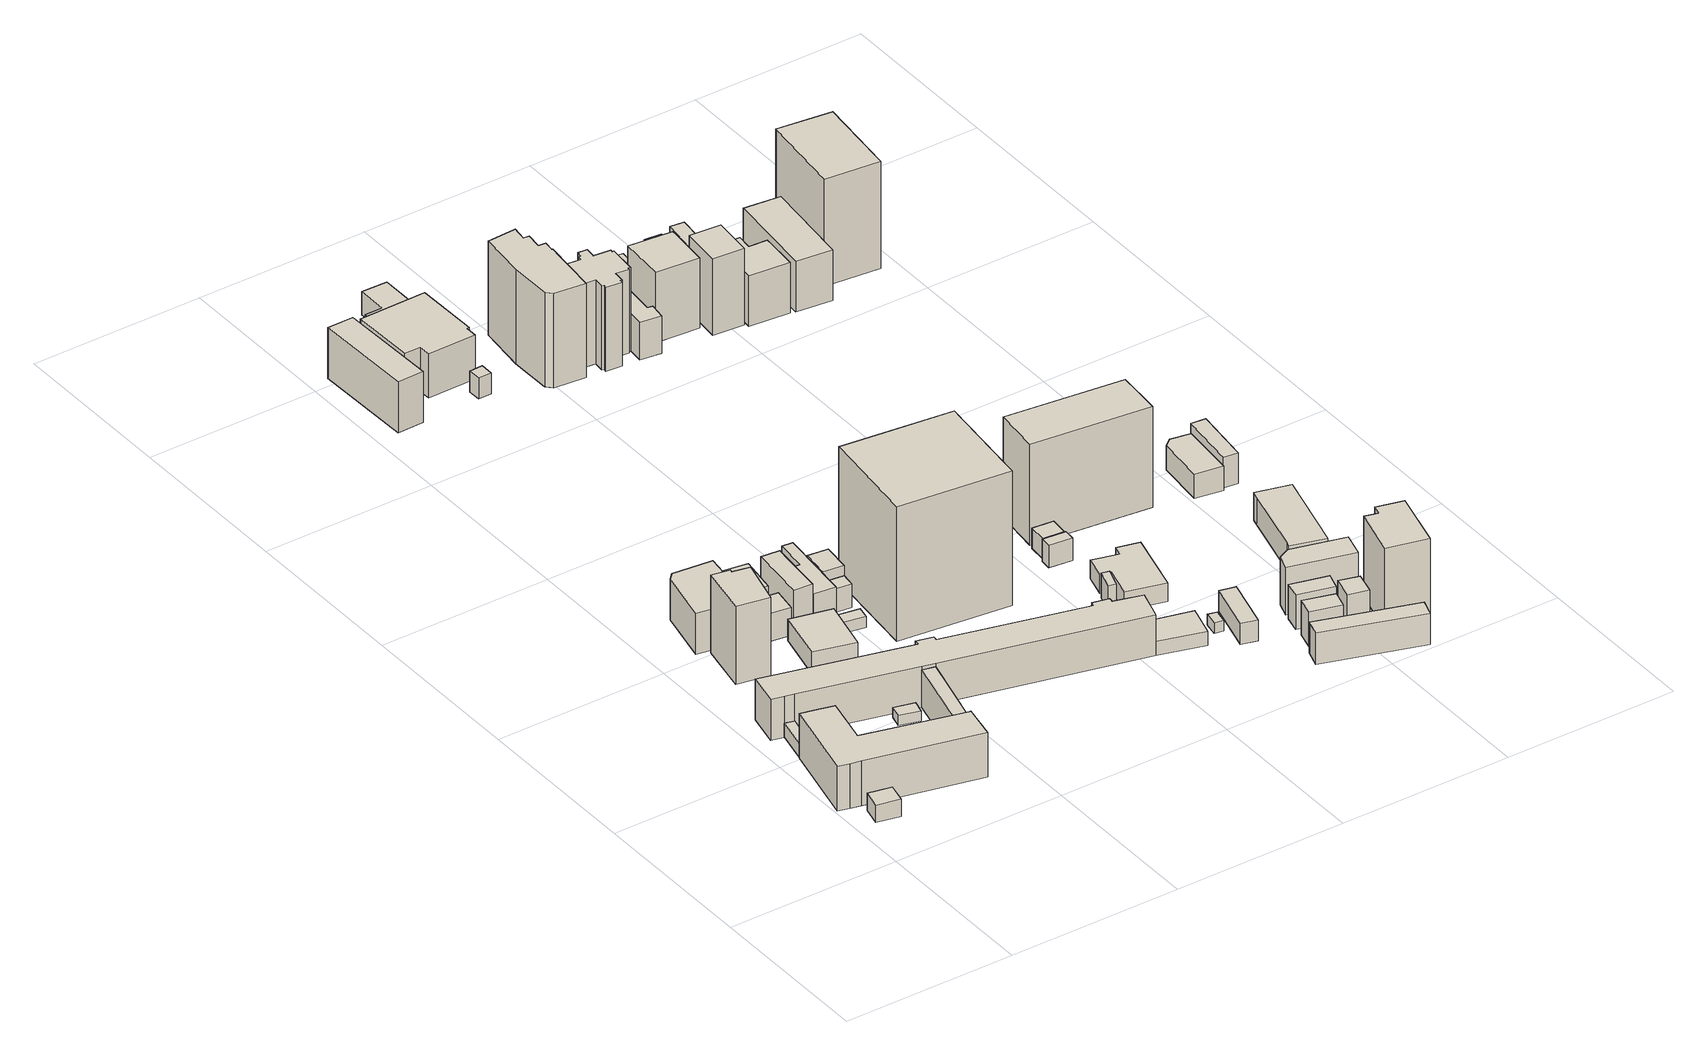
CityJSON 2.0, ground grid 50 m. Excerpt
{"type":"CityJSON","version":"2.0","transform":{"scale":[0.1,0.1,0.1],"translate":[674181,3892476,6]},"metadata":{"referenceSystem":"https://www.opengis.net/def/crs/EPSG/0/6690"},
"CityObjects":{
"building1":{"type":"Building","attributes":{"class":"3001","usage":"454","measuredHeight":5.2,"storeysAboveGround":9999,"BuildingDetailAttribute.totalFloorArea":39.32,"BuildingDetailAttribute.buildingFootprintArea":39.32,"BuildingDetailAttribute.buildingRoofEdgeArea":39.32,"BuildingDetailAttribute.urbanPlanType":"21","BuildingDetailAttribute.landUseType":"214","BuildingDetailAttribute.surveyYear":2021,"BuildingIDAttribute.prefecture":"23","BuildingIDAttribute.city":"23106"},"address":[{"country":"日本","locality":"愛知県名古屋市"}],"geometry":[{"type":"Solid","lod":"1","boundaries":[[[[0,1,2,3]],[[2,4,5,3]],[[1,6,4,2]],[[0,7,6,1]],[[3,5,7,0]],[[4,6,7,5]]]]}]},
"building2":{"type":"Building","attributes":{"class":"3003","usage":"422","measuredHeight":6.2,"storeysAboveGround":1,"BuildingDetailAttribute.totalFloorArea":31.62,"BuildingDetailAttribute.buildingFootprintArea":31.62,"BuildingDetailAttribute.buildingRoofEdgeArea":31.62,"BuildingDetailAttribute.urbanPlanType":"21","BuildingDetailAttribute.landUseType":"214","BuildingDetailAttribute.surveyYear":2021,"BuildingIDAttribute.prefecture":"23","BuildingIDAttribute.city":"23106"},"address":[{"country":"日本","locality":"愛知県名古屋市"}],"geometry":[{"type":"Solid","lod":"1","boundaries":[[[[8,9,10,11,12,13]],[[12,14,15,13]],[[11,16,14,12]],[[10,17,16,11]],[[9,18,17,10]],[[8,19,18,9]],[[13,15,19,8]],[[14,16,17,18,19,15]]]]}]},
"building3":{"type":"Building","attributes":{"class":"3002","usage":"422","measuredHeight":15.4,"storeysAboveGround":3,"BuildingDetailAttribute.totalFloorArea":1674.81,"BuildingDetailAttribute.buildingFootprintArea":558.27,"BuildingDetailAttribute.buildingRoofEdgeArea":558.27,"BuildingDetailAttribute.urbanPlanType":"21","BuildingDetailAttribute.landUseType":"214","BuildingDetailAttribute.surveyYear":2021,"BuildingIDAttribute.prefecture":"23","BuildingIDAttribute.city":"23106"},"address":[{"country":"日本","locality":"愛知県名古屋市"}],"geometry":[{"type":"Solid","lod":"1","boundaries":[[[[20,21,22,23,24,25,26,27,28,29,30]],[[29,31,32,30]],[[28,33,31,29]],[[27,34,33,28]],[[26,35,34,27]],[[25,36,35,26]],[[24,37,36,25]],[[23,38,37,24]],[[22,39,38,23]],[[21,40,39,22]],[[20,41,40,21]],[[30,32,41,20]],[[31,33,34,35,36,37,38,39,40,41,32]]]]}]},
"building4":{"type":"Building","attributes":{"class":"3002","usage":"412","measuredHeight":29.5,"storeysAboveGround":8,"BuildingDetailAttribute.totalFloorArea":1171.51,"BuildingDetailAttribute.buildingFootprintArea":146.44,"BuildingDetailAttribute.buildingRoofEdgeArea":146.44,"BuildingDetailAttribute.urbanPlanType":"21","BuildingDetailAttribute.landUseType":"211","BuildingDetailAttribute.surveyYear":2021,"BuildingIDAttribute.prefecture":"23","BuildingIDAttribute.city":"23106"},"address":[{"country":"日本","locality":"愛知県名古屋市"}],"geometry":[{"type":"Solid","lod":"1","boundaries":[[[[42,43,44,45,46,47]],[[46,48,49,47]],[[45,50,48,46]],[[44,51,50,45]],[[43,52,51,44]],[[42,53,52,43]],[[47,49,53,42]],[[48,50,51,52,53,49]]]]}]},
"building5":{"type":"Building","attributes":{"class":"3001","usage":"422","measuredHeight":-9999,"storeysAboveGround":1,"BuildingDetailAttribute.totalFloorArea":23.39,"BuildingDetailAttribute.buildingFootprintArea":23.39,"BuildingDetailAttribute.buildingRoofEdgeArea":23.39,"BuildingDetailAttribute.urbanPlanType":"21","BuildingDetailAttribute.landUseType":"214","BuildingDetailAttribute.surveyYear":2021,"BuildingIDAttribute.prefecture":"23","BuildingIDAttribute.city":"23106"},"address":[{"country":"日本","locality":"愛知県名古屋市"}],"geometry":[{"type":"Solid","lod":"1","boundaries":[[[[54,55,56,57]],[[56,58,59,57]],[[55,60,58,56]],[[54,61,60,55]],[[57,59,61,54]],[[58,60,61,59]]]]}]},
"building6":{"type":"Building","attributes":{"class":"3002","usage":"401","measuredHeight":14.6,"storeysAboveGround":4,"BuildingDetailAttribute.totalFloorArea":1003.87,"BuildingDetailAttribute.buildingFootprintArea":250.97,"BuildingDetailAttribute.buildingRoofEdgeArea":250.97,"BuildingDetailAttribute.urbanPlanType":"21","BuildingDetailAttribute.landUseType":"212","BuildingDetailAttribute.surveyYear":2021,"BuildingIDAttribute.prefecture":"23","BuildingIDAttribute.city":"23106"},"address":[{"country":"日本","locality":"愛知県名古屋市"}],"geometry":[{"type":"Solid","lod":"1","boundaries":[[[[62,63,64,65,66]],[[65,67,68,66]],[[64,69,67,65]],[[63,70,69,64]],[[62,71,70,63]],[[66,68,71,62]],[[67,69,70,71,68]]]]}]},
"building7":{"type":"Building","attributes":{"class":"3003","usage":"422","measuredHeight":12.3,"storeysAboveGround":3,"BuildingDetailAttribute.totalFloorArea":260.99,"BuildingDetailAttribute.buildingFootprintArea":87,"BuildingDetailAttribute.buildingRoofEdgeArea":87,"BuildingDetailAttribute.urbanPlanType":"21","BuildingDetailAttribute.landUseType":"214","BuildingDetailAttribute.surveyYear":2021,"BuildingIDAttribute.prefecture":"23","BuildingIDAttribute.city":"23106"},"address":[{"country":"日本","locality":"愛知県名古屋市"}],"geometry":[{"type":"Solid","lod":"1","boundaries":[[[[72,73,74,75]],[[74,76,77,75]],[[73,78,76,74]],[[72,79,78,73]],[[75,77,79,72]],[[76,78,79,77]]]]}]},
"building8":{"type":"Building","attributes":{"class":"3001","usage":"441","measuredHeight":7.5,"storeysAboveGround":2,"BuildingDetailAttribute.totalFloorArea":385.47,"BuildingDetailAttribute.buildingFootprintArea":192.74,"BuildingDetailAttribute.buildingRoofEdgeArea":192.74,"BuildingDetailAttribute.urbanPlanType":"21","BuildingDetailAttribute.landUseType":"213","BuildingDetailAttribute.surveyYear":2021,"BuildingIDAttribute.prefecture":"23","BuildingIDAttribute.city":"23106"},"address":[{"country":"日本","locality":"愛知県名古屋市"}],"geometry":[{"type":"Solid","lod":"1","boundaries":[[[[80,81,82,83]],[[82,84,85,83]],[[81,86,84,82]],[[80,87,86,81]],[[83,85,87,80]],[[84,86,87,85]]]]}]},
"building9":{"type":"Building","attributes":{"class":"9999","usage":"411","measuredHeight":15.3,"storeysAboveGround":2,"BuildingDetailAttribute.totalFloorArea":376.22,"BuildingDetailAttribute.buildingFootprintArea":188.11,"BuildingDetailAttribute.buildingRoofEdgeArea":188.11,"BuildingDetailAttribute.urbanPlanType":"21","BuildingDetailAttribute.landUseType":"223","BuildingDetailAttribute.surveyYear":2021,"BuildingIDAttribute.prefecture":"23","BuildingIDAttribute.city":"23106"},"address":[{"country":"日本","locality":"愛知県名古屋市"}],"geometry":[{"type":"Solid","lod":"1","boundaries":[[[[88,89,90,91,92,93,94,95]],[[94,96,97,95]],[[93,98,96,94]],[[92,99,98,93]],[[91,100,99,92]],[[90,101,100,91]],[[89,102,101,90]],[[88,103,102,89]],[[95,97,103,88]],[[96,98,99,100,101,102,103,97]]]]}]},
"building10":{"type":"Building","attributes":{"class":"3002","usage":"401","measuredHeight":15.3,"storeysAboveGround":5,"BuildingDetailAttribute.totalFloorArea":455.37,"BuildingDetailAttribute.buildingFootprintArea":91.07,"BuildingDetailAttribute.buildingRoofEdgeArea":91.07,"BuildingDetailAttribute.urbanPlanType":"21","BuildingDetailAttribute.landUseType":"212","BuildingDetailAttribute.surveyYear":2021,"BuildingIDAttribute.prefecture":"23","BuildingIDAttribute.city":"23106"},"address":[{"country":"日本","locality":"愛知県名古屋市"}],"geometry":[{"type":"Solid","lod":"1","boundaries":[[[[104,105,106,107]],[[106,108,109,107]],[[105,110,108,106]],[[104,111,110,105]],[[107,109,111,104]],[[108,110,111,109]]]]}]},
"building11":{"type":"Building","attributes":{"name":"市立老松小学校","class":"3002","usage":"422","measuredHeight":14.3,"storeysAboveGround":3,"BuildingDetailAttribute.totalFloorArea":2979.82,"BuildingDetailAttribute.buildingFootprintArea":993.27,"BuildingDetailAttribute.buildingRoofEdgeArea":993.27,"BuildingDetailAttribute.urbanPlanType":"21","BuildingDetailAttribute.landUseType":"214","BuildingDetailAttribute.surveyYear":2021,"BuildingIDAttribute.prefecture":"23","BuildingIDAttribute.city":"23106"},"address":[{"country":"日本","locality":"愛知県名古屋市"}],"geometry":[{"type":"Solid","lod":"1","boundaries":[[[[112,113,114,115,116,117,118,119,120,121,122,123,124,72,75,125]],[[75,126,127,125]],[[72,128,126,75]],[[124,129,128,72]],[[123,130,129,124]],[[122,131,130,123]],[[121,132,131,122]],[[120,133,132,121]],[[119,134,133,120]],[[118,135,134,119]],[[117,136,135,118]],[[116,137,136,117]],[[115,138,137,116]],[[114,139,138,115]],[[113,140,139,114]],[[112,141,140,113]],[[125,127,141,112]],[[126,128,129,130,131,132,133,134,135,136,137,138,139,140,141,127]]]]}]},
"building12":{"type":"Building","attributes":{"class":"3001","usage":"421","measuredHeight":3.3,"storeysAboveGround":1,"BuildingDetailAttribute.totalFloorArea":25.57,"BuildingDetailAttribute.buildingFootprintArea":25.57,"BuildingDetailAttribute.buildingRoofEdgeArea":25.57,"BuildingDetailAttribute.urbanPlanType":"21","BuildingDetailAttribute.landUseType":"214","BuildingDetailAttribute.surveyYear":2021,"BuildingIDAttribute.prefecture":"23","BuildingIDAttribute.city":"23106"},"address":[{"country":"日本","locality":"愛知県名古屋市"}],"geometry":[{"type":"Solid","lod":"1","boundaries":[[[[142,143,144,145]],[[144,146,147,145]],[[143,148,146,144]],[[142,149,148,143]],[[145,147,149,142]],[[146,148,149,147]]]]}]},
"building13":{"type":"Building","attributes":{"class":"9999","usage":"412","measuredHeight":13.3,"storeysAboveGround":3,"BuildingDetailAttribute.totalFloorArea":329.83,"BuildingDetailAttribute.buildingFootprintArea":109.94,"BuildingDetailAttribute.buildingRoofEdgeArea":109.94,"BuildingDetailAttribute.urbanPlanType":"21","BuildingDetailAttribute.landUseType":"211","BuildingDetailAttribute.surveyYear":2021,"BuildingIDAttribute.prefecture":"23","BuildingIDAttribute.city":"23106"},"address":[{"country":"日本","locality":"愛知県名古屋市"}],"geometry":[{"type":"Solid","lod":"1","boundaries":[[[[150,151,152,153,154,155]],[[154,156,157,155]],[[153,158,156,154]],[[152,159,158,153]],[[151,160,159,152]],[[150,161,160,151]],[[155,157,161,150]],[[156,158,159,160,161,157]]]]}]},
"building14":{"type":"Building","attributes":{"class":"9999","usage":"411","measuredHeight":10.1,"storeysAboveGround":2,"BuildingDetailAttribute.totalFloorArea":48.53,"BuildingDetailAttribute.buildingFootprintArea":24.26,"BuildingDetailAttribute.buildingRoofEdgeArea":24.26,"BuildingDetailAttribute.urbanPlanType":"21","BuildingDetailAttribute.landUseType":"211","BuildingDetailAttribute.surveyYear":2021,"BuildingIDAttribute.prefecture":"23","BuildingIDAttribute.city":"23106"},"address":[{"country":"日本","locality":"愛知県名古屋市"}],"geometry":[{"type":"Solid","lod":"1","boundaries":[[[[162,163,164,165]],[[164,166,167,165]],[[163,168,166,164]],[[162,169,168,163]],[[165,167,169,162]],[[166,168,169,167]]]]}]},
"building15":{"type":"Building","attributes":{"class":"3002","usage":"411","measuredHeight":19.3,"storeysAboveGround":4,"BuildingDetailAttribute.totalFloorArea":894.85,"BuildingDetailAttribute.buildingFootprintArea":223.71,"BuildingDetailAttribute.buildingRoofEdgeArea":223.71,"BuildingDetailAttribute.urbanPlanType":"21","BuildingDetailAttribute.landUseType":"211","BuildingDetailAttribute.surveyYear":2021,"BuildingIDAttribute.prefecture":"23","BuildingIDAttribute.city":"23106"},"address":[{"country":"日本","locality":"愛知県名古屋市"}],"geometry":[{"type":"Solid","lod":"1","boundaries":[[[[170,171,172,173]],[[172,174,175,173]],[[171,176,174,172]],[[170,177,176,171]],[[173,175,177,170]],[[174,176,177,175]]]]}]},
"building16":{"type":"Building","attributes":{"class":"3002","usage":"411","measuredHeight":11,"storeysAboveGround":3,"BuildingDetailAttribute.totalFloorArea":146.67,"BuildingDetailAttribute.buildingFootprintArea":48.89,"BuildingDetailAttribute.buildingRoofEdgeArea":48.89,"BuildingDetailAttribute.urbanPlanType":"21","BuildingDetailAttribute.landUseType":"211","BuildingDetailAttribute.surveyYear":2021,"BuildingIDAttribute.prefecture":"23","BuildingIDAttribute.city":"23106"},"address":[{"country":"日本","locality":"愛知県名古屋市"}],"geometry":[{"type":"Solid","lod":"1","boundaries":[[[[178,179,180,181]],[[180,182,183,181]],[[179,184,182,180]],[[178,185,184,179]],[[181,183,185,178]],[[182,184,185,183]]]]}]},
"building17":{"type":"Building","attributes":{"class":"9999","usage":"411","measuredHeight":11.1,"storeysAboveGround":1,"BuildingDetailAttribute.totalFloorArea":38.6,"BuildingDetailAttribute.buildingFootprintArea":38.6,"BuildingDetailAttribute.buildingRoofEdgeArea":38.6,"BuildingDetailAttribute.urbanPlanType":"21","BuildingDetailAttribute.landUseType":"211","BuildingDetailAttribute.surveyYear":2021,"BuildingIDAttribute.prefecture":"23","BuildingIDAttribute.city":"23106"},"address":[{"country":"日本","locality":"愛知県名古屋市"}],"geometry":[{"type":"Solid","lod":"1","boundaries":[[[[186,187,188,189]],[[188,190,191,189]],[[187,192,190,188]],[[186,193,192,187]],[[189,191,193,186]],[[190,192,193,191]]]]}]},
"building18":{"type":"Building","attributes":{"class":"3001","usage":"422","measuredHeight":17.3,"storeysAboveGround":1,"BuildingDetailAttribute.totalFloorArea":417.45,"BuildingDetailAttribute.buildingFootprintArea":417.45,"BuildingDetailAttribute.buildingRoofEdgeArea":417.45,"BuildingDetailAttribute.urbanPlanType":"21","BuildingDetailAttribute.landUseType":"214","BuildingDetailAttribute.surveyYear":2021,"BuildingIDAttribute.prefecture":"23","BuildingIDAttribute.city":"23106"},"address":[{"country":"日本","locality":"愛知県名古屋市"}],"geometry":[{"type":"Solid","lod":"1","boundaries":[[[[194,195,196,197,198,199,200,201]],[[200,202,203,201]],[[199,204,202,200]],[[198,205,204,199]],[[197,206,205,198]],[[196,207,206,197]],[[195,208,207,196]],[[194,209,208,195]],[[201,203,209,194]],[[202,204,205,206,207,208,209,203]]]]}]},
"building19":{"type":"Building","attributes":{"class":"3002","usage":"421","measuredHeight":44.5,"storeysAboveGround":9,"BuildingDetailAttribute.totalFloorArea":8755.4,"BuildingDetailAttribute.buildingFootprintArea":972.82,"BuildingDetailAttribute.buildingRoofEdgeArea":972.82,"BuildingDetailAttribute.urbanPlanType":"21","BuildingDetailAttribute.landUseType":"214","BuildingDetailAttribute.surveyYear":2021,"BuildingIDAttribute.prefecture":"23","BuildingIDAttribute.city":"23106"},"address":[{"country":"日本","locality":"愛知県名古屋市"}],"geometry":[{"type":"Solid","lod":"1","boundaries":[[[[210,211,212,213]],[[212,214,215,213]],[[211,216,214,212]],[[210,217,216,211]],[[213,215,217,210]],[[214,216,217,215]]]]}]},
"building20":{"type":"Building","attributes":{"class":"3001","usage":"461","measuredHeight":7.3,"storeysAboveGround":9999,"BuildingDetailAttribute.totalFloorArea":-9999,"BuildingDetailAttribute.buildingFootprintArea":-9999,"BuildingDetailAttribute.buildingRoofEdgeArea":14.48,"BuildingDetailAttribute.urbanPlanType":"21","BuildingDetailAttribute.landUseType":"214","BuildingDetailAttribute.surveyYear":2016,"BuildingIDAttribute.prefecture":"23","BuildingIDAttribute.city":"23106"},"geometry":[{"type":"Solid","lod":"1","boundaries":[[[[218,219,220,221]],[[220,222,223,221]],[[219,224,222,220]],[[218,225,224,219]],[[221,223,225,218]],[[222,224,225,223]]]]}]},
"building21":{"type":"Building","attributes":{"class":"3001","usage":"412","measuredHeight":15.7,"storeysAboveGround":2,"BuildingDetailAttribute.totalFloorArea":260.8,"BuildingDetailAttribute.buildingFootprintArea":130.4,"BuildingDetailAttribute.buildingRoofEdgeArea":130.4,"BuildingDetailAttribute.urbanPlanType":"21","BuildingDetailAttribute.landUseType":"211","BuildingDetailAttribute.surveyYear":2021,"BuildingIDAttribute.prefecture":"23","BuildingIDAttribute.city":"23106"},"address":[{"country":"日本","locality":"愛知県名古屋市"}],"geometry":[{"type":"Solid","lod":"1","boundaries":[[[[226,227,228,229,230,231,232,233,234]],[[233,235,236,234]],[[232,237,235,233]],[[231,238,237,232]],[[230,239,238,231]],[[229,240,239,230]],[[228,241,240,229]],[[227,242,241,228]],[[226,243,242,227]],[[234,236,243,226]],[[235,237,238,239,240,241,242,243,236]]]]}]},
"building22":{"type":"Building","attributes":{"class":"3002","usage":"414","measuredHeight":30.3,"storeysAboveGround":9,"BuildingDetailAttribute.totalFloorArea":2821.31,"BuildingDetailAttribute.buildingFootprintArea":313.48,"BuildingDetailAttribute.buildingRoofEdgeArea":313.48,"BuildingDetailAttribute.urbanPlanType":"21","BuildingDetailAttribute.landUseType":"211","BuildingDetailAttribute.surveyYear":2021,"BuildingIDAttribute.prefecture":"23","BuildingIDAttribute.city":"23106"},"address":[{"country":"日本","locality":"愛知県名古屋市"}],"geometry":[{"type":"Solid","lod":"1","boundaries":[[[[244,245,246,247,248,249,250,251,252,253,254,255]],[[254,256,257,255]],[[253,258,256,254]],[[252,259,258,253]],[[251,260,259,252]],[[250,261,260,251]],[[249,262,261,250]],[[248,263,262,249]],[[247,264,263,248]],[[246,265,264,247]],[[245,266,265,246]],[[244,267,266,245]],[[255,257,267,244]],[[256,258,259,260,261,262,263,264,265,266,267,257]]]]}]},
"building23":{"type":"Building","attributes":{"class":"3001","usage":"422","measuredHeight":12.3,"storeysAboveGround":1,"BuildingDetailAttribute.totalFloorArea":127.29,"BuildingDetailAttribute.buildingFootprintArea":127.29,"BuildingDetailAttribute.buildingRoofEdgeArea":127.29,"BuildingDetailAttribute.urbanPlanType":"21","BuildingDetailAttribute.landUseType":"214","BuildingDetailAttribute.surveyYear":2021,"BuildingIDAttribute.prefecture":"23","BuildingIDAttribute.city":"23106"},"address":[{"country":"日本","locality":"愛知県名古屋市"}],"geometry":[{"type":"Solid","lod":"1","boundaries":[[[[268,269,124,123]],[[124,270,271,123]],[[269,272,270,124]],[[268,273,272,269]],[[123,271,273,268]],[[270,272,273,271]]]]}]},
"building24":{"type":"Building","attributes":{"class":"3001","usage":"461","measuredHeight":7.6,"storeysAboveGround":9999,"BuildingDetailAttribute.totalFloorArea":-9999,"BuildingDetailAttribute.buildingFootprintArea":-9999,"BuildingDetailAttribute.buildingRoofEdgeArea":12.63,"BuildingDetailAttribute.urbanPlanType":"21","BuildingDetailAttribute.landUseType":"213","BuildingDetailAttribute.surveyYear":2021,"BuildingIDAttribute.prefecture":"23","BuildingIDAttribute.city":"23106"},"geometry":[{"type":"Solid","lod":"1","boundaries":[[[[274,275,276,277]],[[276,278,279,277]],[[275,280,278,276]],[[274,281,280,275]],[[277,279,281,274]],[[278,280,281,279]]]]}]},
"building25":{"type":"Building","attributes":{"class":"3001","usage":"412","measuredHeight":6.7,"storeysAboveGround":1,"BuildingDetailAttribute.totalFloorArea":21.9,"BuildingDetailAttribute.buildingFootprintArea":21.9,"BuildingDetailAttribute.buildingRoofEdgeArea":21.9,"BuildingDetailAttribute.urbanPlanType":"21","BuildingDetailAttribute.landUseType":"211","BuildingDetailAttribute.surveyYear":2021,"BuildingIDAttribute.prefecture":"23","BuildingIDAttribute.city":"23106"},"address":[{"country":"日本","locality":"愛知県名古屋市"}],"geometry":[{"type":"Solid","lod":"1","boundaries":[[[[282,283,284,285]],[[284,286,287,285]],[[283,288,286,284]],[[282,289,288,283]],[[285,287,289,282]],[[286,288,289,287]]]]}]},
"building26":{"type":"Building","attributes":{"class":"3002","usage":"412","measuredHeight":30.2,"storeysAboveGround":8,"BuildingDetailAttribute.totalFloorArea":1373.68,"BuildingDetailAttribute.buildingFootprintArea":171.71,"BuildingDetailAttribute.buildingRoofEdgeArea":171.71,"BuildingDetailAttribute.urbanPlanType":"21","BuildingDetailAttribute.landUseType":"223","BuildingDetailAttribute.surveyYear":2021,"BuildingIDAttribute.prefecture":"23","BuildingIDAttribute.city":"23106"},"address":[{"country":"日本","locality":"愛知県名古屋市"}],"geometry":[{"type":"Solid","lod":"1","boundaries":[[[[290,291,292,293,294,295,296,297,298,299,300,301,302,303,304,305,306,307,308,309,310,311]],[[310,312,313,311]],[[309,314,312,310]],[[308,315,314,309]],[[307,316,315,308]],[[306,317,316,307]],[[305,318,317,306]],[[304,319,318,305]],[[303,320,319,304]],[[302,321,320,303]],[[301,322,321,302]],[[300,323,322,301]],[[299,324,323,300]],[[298,325,324,299]],[[297,326,325,298]],[[296,327,326,297]],[[295,328,327,296]],[[294,329,328,295]],[[293,330,329,294]],[[292,331,330,293]],[[291,332,331,292]],[[290,333,332,291]],[[311,313,333,290]],[[312,314,315,316,317,318,319,320,321,322,323,324,325,326,327,328,329,330,331,332,333,313]]]]}]},
"building27":{"type":"Building","attributes":{"class":"3001","usage":"461","measuredHeight":3.2,"storeysAboveGround":9999,"BuildingDetailAttribute.totalFloorArea":-9999,"BuildingDetailAttribute.buildingFootprintArea":-9999,"BuildingDetailAttribute.buildingRoofEdgeArea":10.88,"BuildingDetailAttribute.urbanPlanType":"21","BuildingDetailAttribute.landUseType":"214","BuildingDetailAttribute.surveyYear":2021,"BuildingIDAttribute.prefecture":"23","BuildingIDAttribute.city":"23106"},"geometry":[{"type":"Solid","lod":"1","boundaries":[[[[334,335,336,337]],[[336,338,339,337]],[[335,340,338,336]],[[334,341,340,335]],[[337,339,341,334]],[[338,340,341,339]]]]}]},
"building28":{"type":"Building","attributes":{"class":"3001","usage":"412","measuredHeight":29.1,"storeysAboveGround":1,"BuildingDetailAttribute.totalFloorArea":32.92,"BuildingDetailAttribute.buildingFootprintArea":32.92,"BuildingDetailAttribute.buildingRoofEdgeArea":32.92,"BuildingDetailAttribute.urbanPlanType":"21","BuildingDetailAttribute.landUseType":"211","BuildingDetailAttribute.surveyYear":2021,"BuildingIDAttribute.prefecture":"23","BuildingIDAttribute.city":"23106"},"address":[{"country":"日本","locality":"愛知県名古屋市"}],"geometry":[{"type":"Solid","lod":"1","boundaries":[[[[342,343,344,345]],[[344,346,347,345]],[[343,348,346,344]],[[342,349,348,343]],[[345,347,349,342]],[[346,348,349,347]]]]}]},
"building29":{"type":"Building","attributes":{"name":"中警察署松元交番","class":"3001","usage":"421","measuredHeight":9.1,"storeysAboveGround":2,"BuildingDetailAttribute.totalFloorArea":83.46,"BuildingDetailAttribute.buildingFootprintArea":41.73,"BuildingDetailAttribute.buildingRoofEdgeArea":41.73,"BuildingDetailAttribute.urbanPlanType":"21","BuildingDetailAttribute.landUseType":"214","BuildingDetailAttribute.surveyYear":2021,"BuildingIDAttribute.prefecture":"23","BuildingIDAttribute.city":"23106"},"address":[{"country":"日本","locality":"愛知県名古屋市"}],"geometry":[{"type":"Solid","lod":"1","boundaries":[[[[350,351,352,353]],[[352,354,355,353]],[[351,356,354,352]],[[350,357,356,351]],[[353,355,357,350]],[[354,356,357,355]]]]}]},
"building30":{"type":"Building","attributes":{"class":"3001","usage":"441","measuredHeight":6.6,"storeysAboveGround":1,"BuildingDetailAttribute.totalFloorArea":222.61,"BuildingDetailAttribute.buildingFootprintArea":222.61,"BuildingDetailAttribute.buildingRoofEdgeArea":222.61,"BuildingDetailAttribute.urbanPlanType":"21","BuildingDetailAttribute.landUseType":"213","BuildingDetailAttribute.surveyYear":2021,"BuildingIDAttribute.prefecture":"23","BuildingIDAttribute.city":"23106"},"address":[{"country":"日本","locality":"愛知県名古屋市"}],"geometry":[{"type":"Solid","lod":"1","boundaries":[[[[358,359,360,361,362,363,364,365]],[[364,366,367,365]],[[363,368,366,364]],[[362,369,368,363]],[[361,370,369,362]],[[360,371,370,361]],[[359,372,371,360]],[[358,373,372,359]],[[365,367,373,358]],[[366,368,369,370,371,372,373,367]]]]}]},
"building31":{"type":"Building","attributes":{"class":"3003","usage":"431","measuredHeight":5.2,"storeysAboveGround":1,"BuildingDetailAttribute.totalFloorArea":91.57,"BuildingDetailAttribute.buildingFootprintArea":91.57,"BuildingDetailAttribute.buildingRoofEdgeArea":91.57,"BuildingDetailAttribute.urbanPlanType":"21","BuildingDetailAttribute.landUseType":"223","BuildingDetailAttribute.surveyYear":2021,"BuildingIDAttribute.prefecture":"23","BuildingIDAttribute.city":"23106"},"address":[{"country":"日本","locality":"愛知県名古屋市"}],"geometry":[{"type":"Solid","lod":"1","boundaries":[[[[374,375,376,377]],[[376,378,379,377]],[[375,380,378,376]],[[374,381,380,375]],[[377,379,381,374]],[[378,380,381,379]]]]}]},
"building32":{"type":"Building","attributes":{"class":"3001","usage":"422","measuredHeight":6.3,"storeysAboveGround":1,"BuildingDetailAttribute.totalFloorArea":71.4,"BuildingDetailAttribute.buildingFootprintArea":71.4,"BuildingDetailAttribute.buildingRoofEdgeArea":71.4,"BuildingDetailAttribute.urbanPlanType":"21","BuildingDetailAttribute.landUseType":"214","BuildingDetailAttribute.surveyYear":2021,"BuildingIDAttribute.prefecture":"23","BuildingIDAttribute.city":"23106"},"address":[{"country":"日本","locality":"愛知県名古屋市"}],"geometry":[{"type":"Solid","lod":"1","boundaries":[[[[382,383,384,385]],[[384,386,387,385]],[[383,388,386,384]],[[382,389,388,383]],[[385,387,389,382]],[[386,388,389,387]]]]}]},
"building33":{"type":"Building","attributes":{"class":"3002","usage":"422","measuredHeight":25.2,"storeysAboveGround":3,"BuildingDetailAttribute.totalFloorArea":215.59,"BuildingDetailAttribute.buildingFootprintArea":71.86,"BuildingDetailAttribute.buildingRoofEdgeArea":71.86,"BuildingDetailAttribute.urbanPlanType":"21","BuildingDetailAttribute.landUseType":"214","BuildingDetailAttribute.surveyYear":2021,"BuildingIDAttribute.prefecture":"23","BuildingIDAttribute.city":"23106"},"address":[{"country":"日本","locality":"愛知県名古屋市"}],"geometry":[{"type":"Solid","lod":"1","boundaries":[[[[390,391,392,393,394,395]],[[394,396,397,395]],[[393,398,396,394]],[[392,399,398,393]],[[391,400,399,392]],[[390,401,400,391]],[[395,397,401,390]],[[396,398,399,400,401,397]]]]}]},
"building34":{"type":"Building","attributes":{"class":"3001","usage":"431","measuredHeight":5.2,"storeysAboveGround":1,"BuildingDetailAttribute.totalFloorArea":96.11,"BuildingDetailAttribute.buildingFootprintArea":96.11,"BuildingDetailAttribute.buildingRoofEdgeArea":96.11,"BuildingDetailAttribute.urbanPlanType":"21","BuildingDetailAttribute.landUseType":"223","BuildingDetailAttribute.surveyYear":2021,"BuildingIDAttribute.prefecture":"23","BuildingIDAttribute.city":"23106"},"address":[{"country":"日本","locality":"愛知県名古屋市"}],"geometry":[{"type":"Solid","lod":"1","boundaries":[[[[402,403,404,405]],[[404,406,407,405]],[[403,408,406,404]],[[402,409,408,403]],[[405,407,409,402]],[[406,408,409,407]]]]}]},
"building35":{"type":"Building","attributes":{"class":"3001","usage":"413","measuredHeight":5.9,"storeysAboveGround":1,"BuildingDetailAttribute.totalFloorArea":41.87,"BuildingDetailAttribute.buildingFootprintArea":41.87,"BuildingDetailAttribute.buildingRoofEdgeArea":41.87,"BuildingDetailAttribute.urbanPlanType":"21","BuildingDetailAttribute.landUseType":"212","BuildingDetailAttribute.surveyYear":2021,"BuildingIDAttribute.prefecture":"23","BuildingIDAttribute.city":"23106"},"address":[{"country":"日本","locality":"愛知県名古屋市"}],"geometry":[{"type":"Solid","lod":"1","boundaries":[[[[410,411,412,413]],[[412,414,415,413]],[[411,416,414,412]],[[410,417,416,411]],[[413,415,417,410]],[[414,416,417,415]]]]}]},
"building36":{"type":"Building","attributes":{"class":"3002","usage":"411","measuredHeight":11.4,"storeysAboveGround":3,"BuildingDetailAttribute.totalFloorArea":146.01,"BuildingDetailAttribute.buildingFootprintArea":48.67,"BuildingDetailAttribute.buildingRoofEdgeArea":48.67,"BuildingDetailAttribute.urbanPlanType":"21","BuildingDetailAttribute.landUseType":"211","BuildingDetailAttribute.surveyYear":2021,"BuildingIDAttribute.prefecture":"23","BuildingIDAttribute.city":"23106"},"address":[{"country":"日本","locality":"愛知県名古屋市"}],"geometry":[{"type":"Solid","lod":"1","boundaries":[[[[418,419,420,421]],[[420,422,423,421]],[[419,424,422,420]],[[418,425,424,419]],[[421,423,425,418]],[[422,424,425,423]]]]}]},
"building37":{"type":"Building","attributes":{"class":"9999","usage":"441","measuredHeight":23.4,"storeysAboveGround":3,"BuildingDetailAttribute.totalFloorArea":460.32,"BuildingDetailAttribute.buildingFootprintArea":153.44,"BuildingDetailAttribute.buildingRoofEdgeArea":153.44,"BuildingDetailAttribute.urbanPlanType":"21","BuildingDetailAttribute.landUseType":"213","BuildingDetailAttribute.surveyYear":2021,"BuildingIDAttribute.prefecture":"23","BuildingIDAttribute.city":"23106"},"address":[{"country":"日本","locality":"愛知県名古屋市"}],"geometry":[{"type":"Solid","lod":"1","boundaries":[[[[426,427,428,429]],[[428,430,431,429]],[[427,432,430,428]],[[426,433,432,427]],[[429,431,433,426]],[[430,432,433,431]]]]}]},
"building38":{"type":"Building","attributes":{"class":"3001","usage":"411","measuredHeight":10.4,"storeysAboveGround":2,"BuildingDetailAttribute.totalFloorArea":106.72,"BuildingDetailAttribute.buildingFootprintArea":53.36,"BuildingDetailAttribute.buildingRoofEdgeArea":53.36,"BuildingDetailAttribute.urbanPlanType":"21","BuildingDetailAttribute.landUseType":"211","BuildingDetailAttribute.surveyYear":2021,"BuildingIDAttribute.prefecture":"23","BuildingIDAttribute.city":"23106"},"address":[{"country":"日本","locality":"愛知県名古屋市"}],"geometry":[{"type":"Solid","lod":"1","boundaries":[[[[434,435,436,437]],[[436,438,439,437]],[[435,440,438,436]],[[434,441,440,435]],[[437,439,441,434]],[[438,440,441,439]]]]}]},
"building39":{"type":"Building","attributes":{"class":"3002","usage":"412","measuredHeight":37.3,"storeysAboveGround":10,"BuildingDetailAttribute.totalFloorArea":4726.04,"BuildingDetailAttribute.buildingFootprintArea":472.6,"BuildingDetailAttribute.buildingRoofEdgeArea":472.6,"BuildingDetailAttribute.urbanPlanType":"21","BuildingDetailAttribute.landUseType":"211","BuildingDetailAttribute.surveyYear":2021,"BuildingIDAttribute.prefecture":"23","BuildingIDAttribute.city":"23106"},"address":[{"country":"日本","locality":"愛知県名古屋市"}],"geometry":[{"type":"Solid","lod":"1","boundaries":[[[[442,443,444,445]],[[444,446,447,445]],[[443,448,446,444]],[[442,449,448,443]],[[445,447,449,442]],[[446,448,449,447]]]]}]},
"building40":{"type":"Building","attributes":{"class":"3002","usage":"401","measuredHeight":25.1,"storeysAboveGround":6,"BuildingDetailAttribute.totalFloorArea":1024.5,"BuildingDetailAttribute.buildingFootprintArea":170.75,"BuildingDetailAttribute.buildingRoofEdgeArea":170.75,"BuildingDetailAttribute.urbanPlanType":"21","BuildingDetailAttribute.landUseType":"212","BuildingDetailAttribute.surveyYear":2021,"BuildingIDAttribute.prefecture":"23","BuildingIDAttribute.city":"23106"},"address":[{"country":"日本","locality":"愛知県名古屋市"}],"geometry":[{"type":"Solid","lod":"1","boundaries":[[[[450,451,452,453]],[[452,454,455,453]],[[451,456,454,452]],[[450,457,456,451]],[[453,455,457,450]],[[454,456,457,455]]]]}]},
"building41":{"type":"Building","attributes":{"class":"3001","usage":"401","measuredHeight":21.9,"storeysAboveGround":2,"BuildingDetailAttribute.totalFloorArea":122.86,"BuildingDetailAttribute.buildingFootprintArea":61.43,"BuildingDetailAttribute.buildingRoofEdgeArea":61.43,"BuildingDetailAttribute.urbanPlanType":"21","BuildingDetailAttribute.landUseType":"212","BuildingDetailAttribute.surveyYear":2021,"BuildingIDAttribute.prefecture":"23","BuildingIDAttribute.city":"23106"},"address":[{"country":"日本","locality":"愛知県名古屋市"}],"geometry":[{"type":"Solid","lod":"1","boundaries":[[[[458,459,460,461]],[[460,462,463,461]],[[459,464,462,460]],[[458,465,464,459]],[[461,463,465,458]],[[462,464,465,463]]]]}]},
"building42":{"type":"Building","attributes":{"class":"3002","usage":"401","measuredHeight":18.4,"storeysAboveGround":4,"BuildingDetailAttribute.totalFloorArea":531.39,"BuildingDetailAttribute.buildingFootprintArea":132.85,"BuildingDetailAttribute.buildingRoofEdgeArea":132.85,"BuildingDetailAttribute.urbanPlanType":"21","BuildingDetailAttribute.landUseType":"212","BuildingDetailAttribute.surveyYear":2021,"BuildingIDAttribute.prefecture":"23","BuildingIDAttribute.city":"23106"},"address":[{"country":"日本","locality":"愛知県名古屋市"}],"geometry":[{"type":"Solid","lod":"1","boundaries":[[[[466,467,468,469,470]],[[469,471,472,470]],[[468,473,471,469]],[[467,474,473,468]],[[466,475,474,467]],[[470,472,475,466]],[[471,473,474,475,472]]]]}]},
"building43":{"type":"Building","attributes":{"class":"3001","usage":"411","measuredHeight":8.6,"storeysAboveGround":2,"BuildingDetailAttribute.totalFloorArea":79.06,"BuildingDetailAttribute.buildingFootprintArea":39.53,"BuildingDetailAttribute.buildingRoofEdgeArea":39.53,"BuildingDetailAttribute.urbanPlanType":"21","BuildingDetailAttribute.landUseType":"211","BuildingDetailAttribute.surveyYear":2021,"BuildingIDAttribute.prefecture":"23","BuildingIDAttribute.city":"23106"},"address":[{"country":"日本","locality":"愛知県名古屋市"}],"geometry":[{"type":"Solid","lod":"1","boundaries":[[[[476,477,478,479]],[[478,480,481,479]],[[477,482,480,478]],[[476,483,482,477]],[[479,481,483,476]],[[480,482,483,481]]]]}]},
"building44":{"type":"Building","attributes":{"class":"3001","usage":"401","measuredHeight":22.8,"storeysAboveGround":2,"BuildingDetailAttribute.totalFloorArea":114.42,"BuildingDetailAttribute.buildingFootprintArea":57.21,"BuildingDetailAttribute.buildingRoofEdgeArea":57.21,"BuildingDetailAttribute.urbanPlanType":"21","BuildingDetailAttribute.landUseType":"212","BuildingDetailAttribute.surveyYear":2021,"BuildingIDAttribute.prefecture":"23","BuildingIDAttribute.city":"23106"},"address":[{"country":"日本","locality":"愛知県名古屋市"}],"geometry":[{"type":"Solid","lod":"1","boundaries":[[[[484,485,486,487]],[[486,488,489,487]],[[485,490,488,486]],[[484,491,490,485]],[[487,489,491,484]],[[488,490,491,489]]]]}]},
"building45":{"type":"Building","attributes":{"class":"3002","usage":"401","measuredHeight":24.1,"storeysAboveGround":7,"BuildingDetailAttribute.totalFloorArea":742.25,"BuildingDetailAttribute.buildingFootprintArea":106.04,"BuildingDetailAttribute.buildingRoofEdgeArea":106.04,"BuildingDetailAttribute.urbanPlanType":"21","BuildingDetailAttribute.landUseType":"212","BuildingDetailAttribute.surveyYear":2021,"BuildingIDAttribute.prefecture":"23","BuildingIDAttribute.city":"23106"},"address":[{"country":"日本","locality":"愛知県名古屋市"}],"geometry":[{"type":"Solid","lod":"1","boundaries":[[[[492,493,494,495]],[[494,496,497,495]],[[493,498,496,494]],[[492,499,498,493]],[[495,497,499,492]],[[496,498,499,497]]]]}]},
"building46":{"type":"Building","attributes":{"class":"3001","usage":"411","measuredHeight":9.3,"storeysAboveGround":2,"BuildingDetailAttribute.totalFloorArea":173.04,"BuildingDetailAttribute.buildingFootprintArea":86.52,"BuildingDetailAttribute.buildingRoofEdgeArea":86.52,"BuildingDetailAttribute.urbanPlanType":"21","BuildingDetailAttribute.landUseType":"211","BuildingDetailAttribute.surveyYear":2021,"BuildingIDAttribute.prefecture":"23","BuildingIDAttribute.city":"23106"},"address":[{"country":"日本","locality":"愛知県名古屋市"}],"geometry":[{"type":"Solid","lod":"1","boundaries":[[[[500,501,502,503]],[[502,504,505,503]],[[501,506,504,502]],[[500,507,506,501]],[[503,505,507,500]],[[504,506,507,505]]]]}]},
"building47":{"type":"Building","attributes":{"class":"3002","usage":"412","measuredHeight":24.4,"storeysAboveGround":7,"BuildingDetailAttribute.totalFloorArea":1399.94,"BuildingDetailAttribute.buildingFootprintArea":199.99,"BuildingDetailAttribute.buildingRoofEdgeArea":199.99,"BuildingDetailAttribute.urbanPlanType":"21","BuildingDetailAttribute.landUseType":"211","BuildingDetailAttribute.surveyYear":2021,"BuildingIDAttribute.prefecture":"23","BuildingIDAttribute.city":"23106"},"address":[{"country":"日本","locality":"愛知県名古屋市"}],"geometry":[{"type":"Solid","lod":"1","boundaries":[[[[508,509,510,511,512,513]],[[512,514,515,513]],[[511,516,514,512]],[[510,517,516,511]],[[509,518,517,510]],[[508,519,518,509]],[[513,515,519,508]],[[514,516,517,518,519,515]]]]}]},
"building48":{"type":"Building","attributes":{"class":"3002","usage":"401","measuredHeight":13.8,"storeysAboveGround":3,"BuildingDetailAttribute.totalFloorArea":218.32,"BuildingDetailAttribute.buildingFootprintArea":72.77,"BuildingDetailAttribute.buildingRoofEdgeArea":72.77,"BuildingDetailAttribute.urbanPlanType":"21","BuildingDetailAttribute.landUseType":"212","BuildingDetailAttribute.surveyYear":2021,"BuildingIDAttribute.prefecture":"23","BuildingIDAttribute.city":"23106"},"address":[{"country":"日本","locality":"愛知県名古屋市"}],"geometry":[{"type":"Solid","lod":"1","boundaries":[[[[520,521,522,523]],[[522,524,525,523]],[[521,526,524,522]],[[520,527,526,521]],[[523,525,527,520]],[[524,526,527,525]]]]}]},
"building49":{"type":"Building","attributes":{"class":"3002","usage":"401","measuredHeight":23.2,"storeysAboveGround":4,"BuildingDetailAttribute.totalFloorArea":654.91,"BuildingDetailAttribute.buildingFootprintArea":163.73,"BuildingDetailAttribute.buildingRoofEdgeArea":163.73,"BuildingDetailAttribute.urbanPlanType":"21","BuildingDetailAttribute.landUseType":"212","BuildingDetailAttribute.surveyYear":2021,"BuildingIDAttribute.prefecture":"23","BuildingIDAttribute.city":"23106"},"address":[{"country":"日本","locality":"愛知県名古屋市"}],"geometry":[{"type":"Solid","lod":"1","boundaries":[[[[528,529,530,531,532,533,534,535]],[[534,536,537,535]],[[533,538,536,534]],[[532,539,538,533]],[[531,540,539,532]],[[530,541,540,531]],[[529,542,541,530]],[[528,543,542,529]],[[535,537,543,528]],[[536,538,539,540,541,542,543,537]]]]}]},
"building50":{"type":"Building","attributes":{"class":"3002","usage":"401","measuredHeight":12.4,"storeysAboveGround":2,"BuildingDetailAttribute.totalFloorArea":508.83,"BuildingDetailAttribute.buildingFootprintArea":254.41,"BuildingDetailAttribute.buildingRoofEdgeArea":254.41,"BuildingDetailAttribute.urbanPlanType":"21","BuildingDetailAttribute.landUseType":"212","BuildingDetailAttribute.surveyYear":2021,"BuildingIDAttribute.prefecture":"23","BuildingIDAttribute.city":"23106"},"address":[{"country":"日本","locality":"愛知県名古屋市"}],"geometry":[{"type":"Solid","lod":"1","boundaries":[[[[544,545,546,547,548,549]],[[548,550,551,549]],[[547,552,550,548]],[[546,553,552,547]],[[545,554,553,546]],[[544,555,554,545]],[[549,551,555,544]],[[550,552,553,554,555,551]]]]}]},
"building51":{"type":"Building","attributes":{"class":"3002","usage":"401","measuredHeight":8.3,"storeysAboveGround":2,"BuildingDetailAttribute.totalFloorArea":261.41,"BuildingDetailAttribute.buildingFootprintArea":130.7,"BuildingDetailAttribute.buildingRoofEdgeArea":130.7,"BuildingDetailAttribute.urbanPlanType":"21","BuildingDetailAttribute.landUseType":"212","BuildingDetailAttribute.surveyYear":2021,"BuildingIDAttribute.prefecture":"23","BuildingIDAttribute.city":"23106"},"address":[{"country":"日本","locality":"愛知県名古屋市"}],"geometry":[{"type":"Solid","lod":"1","boundaries":[[[[556,557,558,559,560]],[[559,561,562,560]],[[558,563,561,559]],[[557,564,563,558]],[[556,565,564,557]],[[560,562,565,556]],[[561,563,564,565,562]]]]}]},
"building52":{"type":"Building","attributes":{"class":"3002","usage":"412","measuredHeight":17.2,"storeysAboveGround":8,"BuildingDetailAttribute.totalFloorArea":2261.94,"BuildingDetailAttribute.buildingFootprintArea":282.74,"BuildingDetailAttribute.buildingRoofEdgeArea":282.74,"BuildingDetailAttribute.urbanPlanType":"21","BuildingDetailAttribute.landUseType":"211","BuildingDetailAttribute.surveyYear":2021,"BuildingIDAttribute.prefecture":"23","BuildingIDAttribute.city":"23106"},"address":[{"country":"日本","locality":"愛知県名古屋市中区栄五丁目２５０９－１"}],"geometry":[{"type":"Solid","lod":"1","boundaries":[[[[566,567,568,569]],[[568,570,571,569]],[[567,572,570,568]],[[566,573,572,567]],[[569,571,573,566]],[[570,572,573,571]]]]}]},
"building53":{"type":"Building","attributes":{"class":"3001","usage":"401","measuredHeight":9.2,"storeysAboveGround":2,"BuildingDetailAttribute.totalFloorArea":144.39,"BuildingDetailAttribute.buildingFootprintArea":72.19,"BuildingDetailAttribute.buildingRoofEdgeArea":72.19,"BuildingDetailAttribute.urbanPlanType":"21","BuildingDetailAttribute.landUseType":"212","BuildingDetailAttribute.surveyYear":2021,"BuildingIDAttribute.prefecture":"23","BuildingIDAttribute.city":"23106"},"address":[{"country":"日本","locality":"愛知県名古屋市"}],"geometry":[{"type":"Solid","lod":"1","boundaries":[[[[574,575,576,577]],[[576,578,579,577]],[[575,580,578,576]],[[574,581,580,575]],[[577,579,581,574]],[[578,580,581,579]]]]}]},
"building54":{"type":"Building","attributes":{"class":"3002","usage":"401","measuredHeight":38.1,"storeysAboveGround":8,"BuildingDetailAttribute.totalFloorArea":3202.96,"BuildingDetailAttribute.buildingFootprintArea":400.37,"BuildingDetailAttribute.buildingRoofEdgeArea":400.37,"BuildingDetailAttribute.urbanPlanType":"21","BuildingDetailAttribute.landUseType":"212","BuildingDetailAttribute.surveyYear":2021,"BuildingIDAttribute.prefecture":"23","BuildingIDAttribute.city":"23106"},"address":[{"country":"日本","locality":"愛知県名古屋市"}],"geometry":[{"type":"Solid","lod":"1","boundaries":[[[[582,583,584,585]],[[584,586,587,585]],[[583,588,586,584]],[[582,589,588,583]],[[585,587,589,582]],[[586,588,589,587]]]]}]}
},
"vertices":[
[120,147,8],[53,161,8],[66,217,8],[133,203,8],[66,217,60],[133,203,60],[53,161,60],[120,147,60],
[95,533,8],[110,528,8],[100,493,8],[61,502,8],[82,596,8],[109,589,8],[82,596,50],[109,589,50],[61,502,50],[100,493,50],[110,528,50],[95,533,50],
[67,244,6],[38,251,6],[5,259,6],[61,502,6],[100,493,6],[154,479,6],[124,341,6],[377,276,6],[412,267,6],[415,267,6],[395,166,6],[415,267,140],[395,166,140],[412,267,140],[377,276,140],[124,341,140],[154,479,140],[100,493,140],[61,502,140],[5,259,140],[38,251,140],[67,244,140],
[117,856,5],[146,1004,5],[198,994,5],[196,985,5],[246,975,5],[211,838,5],[246,975,240],[211,838,240],[196,985,240],[198,994,240],[146,1004,240],[117,856,240],
[351,512,8],[409,497,8],[399,459,8],[341,475,8],[399,459,38],[341,475,38],[409,497,38],[351,512,38],
[145,1177,6],[162,1194,6],[277,1182,6],[252,994,6],[111,1018,6],[252,994,130],[111,1018,130],[277,1182,130],[162,1194,130],[145,1177,130],
[471,499,7],[412,267,7],[377,276,7],[435,508,7],[377,276,120],[435,508,120],[412,267,120],[471,499,120],
[333,938,5],[452,910,5],[416,755,5],[298,786,5],[416,755,70],[298,786,70],[452,910,70],[333,938,70],
[283,1183,7],[375,1169,7],[359,1060,7],[293,1070,7],[287,1033,7],[363,1022,7],[352,950,7],[251,965,7],[352,950,90],[251,965,90],[363,1022,90],[287,1033,90],[293,1070,90],[359,1060,90],[375,1169,90],[283,1183,90],
[376,1116,7],[429,1111,7],[412,944,7],[358,949,7],[412,944,140],[358,949,140],[429,1111,140],[376,1116,140],
[82,596,7],[46,604,7],[67,700,7],[484,593,7],[486,608,7],[534,596,7],[532,584,7],[936,482,7],[939,494,7],[986,483,7],[984,470,7],[1065,447,7],[1039,359,7],[109,589,7],[435,508,130],[109,589,130],[471,499,130],[1039,359,130],[1065,447,130],[984,470,130],[986,483,130],[939,494,130],[936,482,130],[532,584,130],[534,596,130],[486,608,130],[484,593,130],[67,700,130],[46,604,130],[82,596,130],
[461,920,7],[530,908,7],[523,872,7],[454,884,7],[523,872,40],[454,884,40],[530,908,40],[461,920,40],
[429,1072,7],[460,1068,7],[470,1160,7],[501,1156,7],[477,936,7],[415,943,7],[477,936,110],[415,943,110],[501,1156,110],[470,1160,110],[460,1068,110],[429,1072,110],
[488,1009,9],[547,1001,9],[542,961,9],[483,968,9],[542,961,80],[483,968,80],[547,1001,80],[488,1009,80],
[62,2231,7],[56,2525,7],[132,2526,7],[139,2233,7],[132,2526,160],[139,2233,160],[56,2525,160],[62,2231,160],
[498,1090,10],[557,1083,10],[547,1001,10],[488,1009,10],[547,1001,110],[488,1009,110],[557,1083,110],[498,1090,110],
[557,1083,9],[498,1090,9],[506,1154,9],[566,1147,9],[506,1154,60],[566,1147,60],[498,1090,60],[557,1083,60],
[352,2313,7],[211,2311,7],[210,2347,7],[163,2346,7],[160,2533,7],[356,2536,7],[359,2347,7],[352,2347,7],[359,2347,140],[352,2347,140],[356,2536,140],[160,2533,140],[163,2346,140],[210,2347,140],[211,2311,140],[352,2313,140],
[584,1077,5],[908,1041,5],[875,744,5],[551,780,5],[875,744,410],[551,780,410],[908,1041,410],[584,1077,410],
[348,2238,7],[310,2238,7],[309,2275,7],[348,2276,7],[309,2275,70],[348,2276,70],[310,2238,70],[348,2238,70],
[356,2698,10],[356,2572,10],[291,2571,10],[291,2550,10],[231,2548,10],[231,2613,10],[251,2613,10],[281,2613,10],[281,2700,10],[281,2613,80],[281,2700,80],[251,2613,80],[231,2613,80],[231,2548,80],[291,2550,80],[291,2571,80],[356,2572,80],[356,2698,80],
[581,2160,7],[490,2170,7],[474,2187,7],[473,2310,7],[489,2451,7],[573,2455,7],[568,2413,7],[584,2411,7],[579,2364,7],[600,2362,7],[597,2331,7],[599,2331,7],[597,2331,290],[599,2331,290],[600,2362,290],[579,2364,290],[584,2411,290],[568,2413,290],[573,2455,290],[489,2451,290],[473,2310,290],[474,2187,290],[490,2170,290],[581,2160,290],
[1195,414,7],[1169,321,7],[1039,359,50],[1065,447,50],[1169,321,50],[1195,414,50],
[1075,646,4],[1096,640,4],[1077,584,4],[1056,589,4],[1077,584,80],[1056,589,80],[1096,640,80],[1075,646,80],
[1112,822,3],[1045,830,3],[1048,862,3],[1115,855,3],[1048,862,70],[1115,855,70],[1045,830,70],[1112,822,70],
[736,2190,8],[730,2191,8],[729,2185,8],[691,2189,8],[688,2158,8],[683,2159,8],[682,2149,8],[636,2154,8],[637,2163,8],[631,2164,8],[634,2195,8],[590,2199,8],[600,2296,8],[655,2290,8],[656,2302,8],[664,2302,8],[666,2318,8],[693,2316,8],[690,2285,8],[739,2280,8],[738,2273,8],[744,2273,8],[738,2273,260],[744,2273,260],[739,2280,260],[690,2285,260],[693,2316,260],[666,2318,260],[664,2302,260],[656,2302,260],[655,2290,260],[600,2296,260],[590,2199,260],[634,2195,260],[631,2164,260],[637,2163,260],[636,2154,260],[682,2149,260],[683,2159,260],[688,2158,260],[691,2189,260],[729,2185,260],[730,2191,260],[736,2190,260],
[1237,349,8],[1211,354,8],[1219,395,8],[1245,389,8],[1219,395,40],[1245,389,40],[1211,354,40],[1237,349,40],
[1111,857,9],[1050,863,9],[1055,916,9],[1116,910,9],[1055,916,70],[1116,910,70],[1050,863,70],[1111,857,70],
[1017,1097,9],[1065,1089,9],[1056,1004,9],[1009,1009,9],[1056,1004,70],[1009,1009,70],[1065,1089,70],[1017,1097,70],
[1090,568,4],[1113,658,4],[1084,665,4],[1101,731,4],[1177,711,4],[1184,739,4],[1248,723,4],[1201,539,4],[1248,723,60],[1201,539,60],[1184,739,60],[1177,711,60],[1101,731,60],[1084,665,60],[1113,658,60],[1090,568,60],
[613,2458,10],[680,2462,10],[678,2321,10],[613,2322,10],[678,2321,60],[613,2322,60],[680,2462,60],[613,2458,60],
[1322,416,7],[1283,267,7],[1238,279,7],[1277,427,7],[1238,279,70],[1277,427,70],[1283,267,70],[1322,416,70],
[747,2281,8],[794,2275,8],[786,2190,8],[801,2187,8],[794,2139,8],[733,2146,8],[794,2139,120],[733,2146,120],[801,2187,120],[786,2190,120],[794,2275,120],[747,2281,120],
[680,2326,10],[696,2464,10],[765,2456,10],[749,2318,10],[765,2456,60],[749,2318,60],[696,2464,60],[680,2326,60],
[744,2536,11],[677,2535,11],[676,2597,11],[743,2599,11],[676,2597,70],[743,2599,70],[677,2535,70],[744,2536,70],
[1372,175,6],[1386,228,6],[1474,202,6],[1460,152,6],[1474,202,110],[1460,152,110],[1386,228,110],[1372,175,110],
[1357,151,6],[1639,59,6],[1623,10,6],[1341,102,6],[1623,10,100],[1341,102,100],[1639,59,100],[1357,151,100],
[1388,255,6],[1400,303,6],[1506,275,6],[1491,227,6],[1506,275,110],[1491,227,110],[1400,303,110],[1388,255,110],
[1060,932,7],[1075,1069,7],[1416,1029,7],[1404,893,7],[1416,1029,310],[1404,893,310],[1075,1069,310],[1060,932,310],
[818,2319,9],[945,2306,9],[933,2173,9],[807,2184,9],[933,2173,220],[807,2184,220],[945,2306,220],[818,2319,220],
[898,2453,11],[880,2328,11],[832,2334,11],[849,2459,11],[832,2334,90],[849,2459,90],[880,2328,90],[898,2453,90],
[1404,320,6],[1419,365,6],[1453,381,6],[1607,340,6],[1588,269,6],[1607,340,150],[1588,269,150],[1453,381,150],[1419,365,150],[1404,320,150],
[1526,271,6],[1583,254,6],[1567,191,6],[1509,205,6],[1567,191,90],[1509,205,90],[1583,254,90],[1526,271,90],
[950,2320,12],[896,2326,12],[907,2431,12],[961,2425,12],[907,2431,80],[961,2425,80],[896,2326,80],[950,2320,80],
[1031,2120,9],[941,2128,9],[952,2245,9],[1042,2238,9],[952,2245,240],[1042,2238,240],[941,2128,240],[1031,2120,240],
[1001,2282,12],[956,2289,12],[975,2472,12],[1023,2467,12],[975,2472,90],[1023,2467,90],[956,2289,90],[1001,2282,90],
[1685,98,6],[1569,128,6],[1607,273,6],[1645,263,6],[1652,290,6],[1729,270,6],[1652,290,250],[1729,270,250],[1645,263,250],[1607,273,250],[1569,128,250],[1685,98,250],
[1013,2273,12],[1034,2447,12],[1075,2442,12],[1055,2268,12],[1075,2442,120],[1055,2268,120],[1034,2447,120],[1013,2273,120],
[1155,2100,8],[1037,2110,8],[1048,2223,8],[1043,2223,8],[1047,2266,8],[1116,2261,8],[1111,2216,8],[1165,2212,8],[1111,2216,160],[1165,2212,160],[1116,2261,160],[1047,2266,160],[1043,2223,160],[1048,2223,160],[1037,2110,160],[1155,2100,160],
[1612,435,6],[1514,463,6],[1519,480,6],[1571,682,6],[1577,704,6],[1675,678,6],[1577,704,90],[1675,678,90],[1571,682,90],[1519,480,90],[1514,463,90],[1612,435,90],
[1525,1007,7],[1548,1025,7],[1606,1015,7],[1590,852,7],[1510,865,7],[1590,852,80],[1510,865,80],[1606,1015,80],[1548,1025,80],[1525,1007,80],
[1273,2084,8],[1168,2095,8],[1196,2360,8],[1302,2349,8],[1196,2360,160],[1302,2349,160],[1168,2095,160],[1273,2084,160],
[1656,1023,8],[1636,855,8],[1594,860,8],[1614,1028,8],[1594,860,100],[1614,1028,100],[1636,855,100],[1656,1023,100],
[1290,2145,9],[1319,2395,9],[1477,2375,9],[1450,2129,9],[1477,2375,330],[1450,2129,330],[1319,2395,330],[1290,2145,330]
]}
